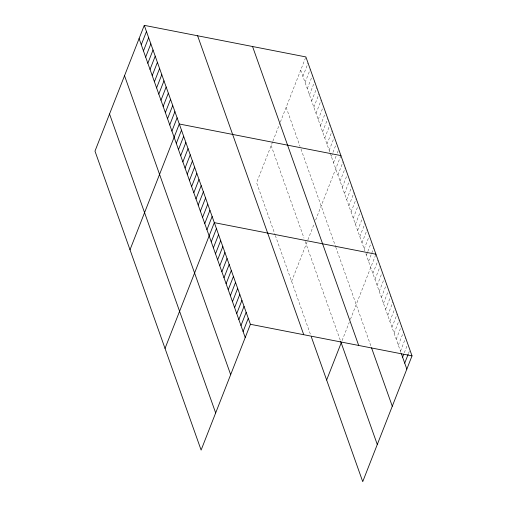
<?xml version="1.0" encoding="UTF-8"?>
<svg xmlns="http://www.w3.org/2000/svg" width="507" height="507" viewBox="0 0 507 507"><rect width="100%" height="100%" fill="white"/><g stroke="black" fill="none" stroke-linecap="round" stroke-linejoin="round"><path stroke-width="0.38" stroke-dasharray="2.54 1.9" d="M272.589 141.89L256.593 182.71L275.079 234.773M272.88 141.155L280.086 122.757M280.377 122.022L305.886 56.93M302.888 76.323L308.072 63.096M305.081 82.489L310.265 69.263M307.267 88.655L312.451 75.429M309.454 94.822L314.644 81.589M311.647 100.988L316.831 87.755M313.833 107.154L319.017 93.922M316.026 113.321L321.21 100.088M318.212 119.487L323.111 106.99M320.399 125.654L325.589 112.421M322.591 131.814L327.776 118.587M324.778 137.98L329.962 124.754M326.971 144.146L332.155 130.914M329.157 150.313L334.341 137.08M331.344 156.479L336.534 143.247M333.536 162.646L336.128 156.029M337.282 153.089L338.72 149.413M291.614 281.36L307.616 240.54M307.901 239.805L314.245 223.612M315.69 219.937L340.907 155.579M337.916 174.978L343.1 161.746M340.102 181.138L345.286 167.912M342.295 187.305L347.187 174.814M344.481 193.471L349.665 180.245M346.668 199.638L351.852 186.405M348.86 205.804L354.044 192.571M351.047 211.97L356.231 198.738M353.24 218.137L358.424 204.904M355.426 224.303L360.61 211.07M357.612 230.47L362.803 217.237M359.805 236.63L364.989 223.403M361.992 242.796L367.176 229.57M364.184 248.962L369.369 235.736M366.371 255.129L367.524 252.188M367.809 251.453L371.27 242.631M368.557 261.295L373.748 248.062M342.06 340.66L349.272 322.262M350.426 319.321L375.934 254.229M372.873 273.438L378.057 260.211M374.996 279.42L380.18 266.188M377.119 285.397L382.012 272.899M379.242 291.373L384.426 278.147M381.365 297.356L386.549 284.123M383.482 303.332L388.381 290.841M385.605 309.314L390.796 296.082M387.728 315.291L392.912 302.058M389.851 321.267L394.75 308.776M391.974 327.249L397.158 314.017M394.097 333.226L399.282 319.999M396.221 339.208L401.405 325.976M398.344 345.185L403.528 331.952M400.467 351.161L405.651 337.935M404.32 352.733L406.912 346.116M408.458 353.569L409.32 351.364M300.702 70.162L329.886 152.366M330.133 153.051L364.913 251.016M365.883 253.76L400.936 352.492M286.144 107.3L300.011 146.352M300.981 149.09L335.52 246.37M335.761 247.055L371.054 346.452M271.15 145.566L303.985 238.056M305.201 241.478L340.47 340.812M275.32 235.457L310.829 335.482"/><path stroke-width="0.76" d="M144.273 25.35L94.98 151.13L201.114 450.07L250.407 324.29L144.273 25.35L305.886 56.93L412.02 355.87L362.727 481.65L311.317 336.851M141.276 44.749L146.46 31.516M143.468 50.909L148.652 37.683M145.655 57.076L150.839 43.849M147.841 63.242L153.032 50.016M150.034 69.408L155.218 56.176M152.22 75.575L157.404 62.342M154.413 81.741L159.597 68.508M156.6 87.907L161.784 74.675M158.792 94.074L163.976 80.841M160.979 100.24L166.163 87.008M163.165 106.4L168.349 93.174M165.358 112.567L170.542 99.34M167.544 118.733L172.729 105.5M169.737 124.899L174.921 111.667M171.924 131.066L177.108 117.833M130.007 249.78L179.301 124L340.907 155.579M176.303 143.399L181.487 130.166M178.489 149.565L183.673 136.332M180.682 155.725L185.866 142.499M182.869 161.891L188.053 148.665M185.055 168.058L190.245 154.831M187.248 174.224L192.432 160.992M189.434 180.391L194.618 167.158M191.627 186.557L196.811 173.324M193.813 192.723L198.998 179.491M196 198.89L201.19 185.657M198.193 205.056L203.377 191.823M200.379 211.216L205.563 197.99M202.572 217.383L207.756 204.156M204.758 223.549L209.942 210.323M206.945 229.715L212.135 216.483M165.029 348.429L214.322 222.649L375.934 254.229M211.261 241.858L216.445 228.632M213.384 247.841L218.568 234.608M215.507 253.817L220.691 240.584M217.63 259.799L222.814 246.567M219.753 265.776L224.937 252.543M221.876 271.752L227.06 258.526M223.993 277.735L229.183 264.502M226.116 283.711L231.306 270.478M228.239 289.693L233.423 276.461M230.362 295.67L235.546 282.437M232.485 301.646L237.669 288.42M234.608 307.629L239.792 294.396M236.731 313.605L241.915 300.378M238.854 319.587L244.038 306.355M240.977 325.564L246.161 312.331M243.1 331.54L248.284 318.314M326.641 380.009L341.198 342.871M402.59 357.143L403.743 354.203M404.713 363.12L408.167 354.298M250.407 324.29L412.02 355.87M401.411 353.823L406.836 369.102M371.523 347.783L392.279 406.24M252.556 46.511L358.69 345.451M340.71 341.496L377.284 444.506M197.603 35.769L303.737 334.709M139.089 38.583L245.223 337.523M124.532 75.72L230.666 374.66M109.537 113.986L215.671 412.932"/></g></svg>
